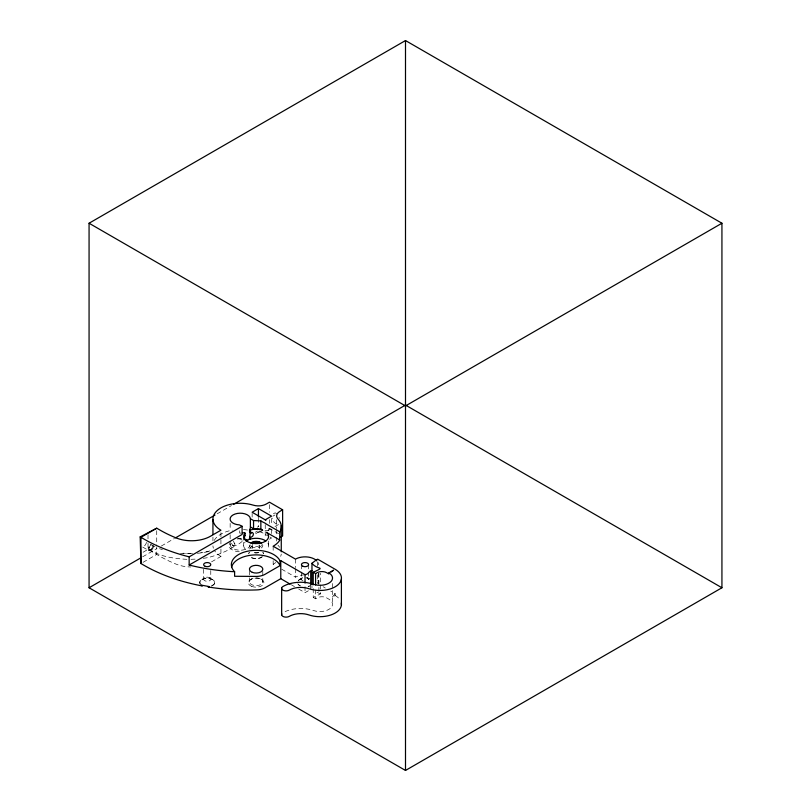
<?xml version="1.0" encoding="UTF-8"?>
<svg xmlns="http://www.w3.org/2000/svg" width="811" height="811" viewBox="0 0 811 811"><rect width="100%" height="100%" fill="white"/><g stroke="black" fill="none" stroke-linecap="round" stroke-linejoin="round"><path stroke-width="0.61" stroke-dasharray="4.05 3.04" d="M200.236 583.91C198.35 580.96 202.557 578.719 204.686 577.756M313.239 588.614L313.239 597.433L320.355 594.007L320.436 589.942M320.436 588.999L320.436 573.276M214.662 583.058L213.982 580.575L209.735 577.756M151.718 548.996C155.347 540.055 150.694 551.754 151.789 549.037M199.739 582.744L199.77 582.024M203.277 558.242C212.178 557.917 232.402 549.067 234.906 545.651C232.615 548.185 230.78 540.724 231.581 543.36M149.052 547.962C149.589 545.996 148.423 550.578 149.275 547.05M242.195 541.424C240.279 542.873 232.838 549.402 231.51 543.34M149.559 546.655L151.14 544.343M239.661 539.031L239.569 538.646M335.156 593.693L332.003 597.332L335.156 595.507L335.156 593.693L330.787 591.158M234.491 545.935L233.416 545.894M211.499 585.937L214.003 584.204A7.441 4.288 0 0 0 214.662 582.024M143.121 552.23L148.018 549.412L159.879 556.255A123.87 71.52 0 0 0 176.169 564.162A26.773 15.46 0 0 0 190.767 566.98M150.714 549.787L150.055 549.959L150.785 549.828M142.716 556.782L156.949 548.571M161.328 546.036L174.477 538.453M217.176 513.799L231.409 505.577M143.05 562.327L156.726 554.43L156.726 546.938M272.922 516.161L274.929 514.995M233.375 541.059L234.987 544.637M255.293 532.259L257.401 531.043M255.708 533.679L259.915 531.256A2.453 1.419 60 0 1 258.841 531.215M211.559 561.851L220.927 556.437L220.927 548.946M267.954 530.607L270.965 528.873M274.98 526.552L278.994 524.23A5.91 3.416 60 0 1 271.999 518.036M269.445 539.214L271.543 537.997L269.364 536.74M250.599 579.48L251.39 579.024M299.746 579.348L302.503 577.756M298.701 589.039L305.027 592.689L308.819 590.509M313.239 597.433L315.601 598.792L317.182 597.879A6.691 3.862 0 0 1 326.651 597.879L328.85 599.157A12.56 7.248 0 0 1 329.884 608.737A12.56 7.248 0 0 1 313.553 610.521A25.131 14.507 0 0 0 282.948 612.731M211.59 586.171L213.374 585.116A7.471 4.319 0 0 0 214.449 581.599L214.449 581.325M201.929 579.348C205.852 576.803 212.533 578.294 214.428 581.284M191.021 559.306L195.147 559.134M186.885 559.306C174.183 558.647 158.51 556.549 148.92 548.753L149.052 549.148M242.225 540.217L239.894 538.737M149.559 549.868L150.126 550L149.275 549.655M276.936 513.839L275.142 512.805L273.084 513.992A5.91 3.416 60 0 0 272.618 514.367M278.579 533.689L269.455 528.427L266.322 530.242A11.151 6.437 0 0 1 264.964 530.901M258.77 526.451L257.462 527.008A2.453 1.419 60 0 0 257.259 527.16M259.54 531.073L268.269 536.112M307.551 577.756L309.396 578.811M323.123 586.738L325.312 588.005M273.165 560.665L273.165 564.274L275.284 565.5M281.67 569.18L295.498 577.168A13.483 7.786 0 0 1 303.598 574.938M316.929 592.273L320.436 593.834M291.321 584.782L294.484 586.606M260.858 579.024L261.649 579.48M142.746 547.08L149.163 550.791M234.491 543.106L234.906 543.877M149.336 549.696L148.981 549.108M212.594 579.419L212.604 579.683A7.471 4.319 0 0 0 203.237 579.024A7.471 4.319 0 0 0 200.216 584.184M332.5 583.514L332.5 604.753M318.916 573.265L318.916 594.149M318.51 573.205L318.51 582.825M317.659 562.682L317.659 566.2M317.659 574.857L317.659 583.585M315.601 589.982L315.601 598.792M311.971 585.633L311.971 588.157M310.451 585.41L310.451 589.019M308.585 564.811L308.585 570.883M308.585 572.1L308.585 579.389M305.027 586.677L305.027 592.689M301.479 564.811L301.479 570.893M301.479 572.1L301.479 579.389M295.498 559.134L295.498 567.548M295.498 568.754L295.498 577.168M276.632 519.78L276.632 528.519M276.632 529.765L276.632 536.02M276.632 537.267L276.632 541.008M273.165 546.239L273.165 552.25M271.543 518.584L271.543 524.646M271.543 529.502L271.543 535.574M269.455 504.695L269.455 512.187M269.455 519.679L269.455 523.43M268.613 541.049L268.613 545.6M265.238 524.656L265.238 538.007M262.794 571.37L262.794 582.095A6.691 3.862 0 0 1 252.282 584.924A6.691 3.862 0 0 1 253.296 578.263A6.691 3.862 0 0 1 262.794 582.095M259.682 545.479L259.682 548.672M258.445 518.3L258.445 526.795M252.566 544.414L252.566 548.672M252.14 513.454L252.14 517.094M249.453 570.782L249.453 582.095M243.635 542.377L243.635 545.793M239.721 530.759L239.721 533.101A10.148 5.859 0 0 0 241.151 533.08M230.152 523.359L230.152 529.928M230.152 534.753L230.152 539.812M230.152 541.079L230.152 544.88M220.927 532.705L220.927 547.699M212.938 537.105L212.938 540.856M210.769 570.528L210.769 579.389A3.568 2.058 0 0 1 205.163 580.899A3.568 2.058 0 0 1 205.7 577.341A3.568 2.058 0 0 1 210.769 579.389M203.652 569.312L203.652 579.389M156.726 530.698L156.726 545.691M148.018 534.784L148.018 542.093M148.018 543.319L148.018 549.412M209.968 550.902A53.475 30.869 0 0 1 200.854 552.615M192.552 553.315A53.475 30.869 0 0 1 182.962 553.193M208.305 551.622A54.002 31.173 0 0 1 197.397 553.305M190.646 553.67A54.002 31.173 0 0 1 180.508 553.305M162.443 549.676A54.002 31.173 0 0 1 159.544 548.662M154.972 546.746A54.002 31.173 0 0 1 150.765 544.556M317.831 580.22A13.483 7.786 0 0 1 318.267 584.133M317.831 562.185A13.483 7.786 0 0 1 318.51 564.791M281.255 554.075A27.888 16.098 0 0 1 280.677 556.336M275.76 562.54A27.888 16.098 0 0 1 273.165 564.274M277.97 545.225A27.888 16.098 0 0 1 279.613 547.313M305.96 577.219A3.568 2.058 0 0 1 308.545 578.851A3.568 2.058 0 0 1 307.075 580.899M302.979 580.899A3.568 2.058 0 0 1 302.979 577.523M267.944 543.167A12.5 7.218 0 0 1 266.91 549.138M258.415 552.595A12.5 7.218 0 0 1 254.157 552.636M245.5 549.311A12.5 7.218 0 0 1 245.013 542.214M262.592 544.505A6.691 3.862 0 0 1 260.858 548.236M251.39 548.236A6.691 3.862 0 0 1 249.656 544.505M259.358 545.468A3.568 2.058 0 0 1 256.124 546.655A3.568 2.058 0 0 1 252.89 545.468M258.648 552.433A3.568 2.058 0 0 1 253.6 552.433M310.319 585.724A7.471 4.319 0 0 1 308.19 586.586M299.746 585.724A7.471 4.319 0 0 1 297.809 583.788M298.255 580.848A7.471 4.319 0 0 1 303.101 578.507M306.964 578.507A7.471 4.319 0 0 1 309.315 579.135M335.156 595.507A21.481 12.408 0 0 1 339.353 598.944M220.927 556.437A27.341 15.784 0 0 1 214.449 550.476M213.394 548.195A27.341 15.784 0 0 1 212.938 545.844M214.256 540.41A27.341 15.784 0 0 1 232.311 530.181M243.452 529.603A27.341 15.784 0 0 1 248.45 530.222M262.247 556.914A7.471 4.319 0 0 1 249.352 556.255M248.906 553.315A7.471 4.319 0 0 1 249.352 552.605M262.896 552.605A7.471 4.319 0 0 1 263.342 553.315M261.801 531.823A11.151 6.437 0 0 1 254.796 531.773M251.491 545.844A11.263 6.508 0 0 1 249.494 549.006M239.286 551.764A11.263 6.508 0 0 1 229.381 543.593M237.349 539.001A11.263 6.508 0 0 1 243.178 539.001M146.426 542.336A3.791 2.19 -60 0 1 142.868 546.756M278.994 517.408A5.91 3.416 60 0 1 279.471 518.32M250.376 544.88A10.148 5.859 0 0 1 239.377 550.203A10.148 5.859 0 0 1 230.152 543.857M237.633 538.707A10.148 5.859 0 0 1 241.151 538.534M261.507 545.428A5.576 3.224 0 0 1 255.151 547.77A5.576 3.224 0 0 1 250.569 544.313M269.161 528.316A5.91 3.416 60 0 1 264.629 530.09M309.315 585.937A7.471 4.319 0 0 1 308.19 586.312M300.749 585.937A7.471 4.319 0 0 1 298.255 584.224M298.255 580.575A7.471 4.319 0 0 1 303.101 578.233M306.964 578.233A7.471 4.319 0 0 1 309.315 578.861M262.247 556.64A7.471 4.319 0 0 1 250.001 556.64M248.673 553.781A7.471 4.319 0 0 1 249.352 552.342M262.896 552.342A7.471 4.319 0 0 1 263.565 553.781M153.532 546.432A3.791 2.19 -60 0 1 150.582 550.679A3.791 2.19 -60 0 1 148.21 548.783A3.791 2.19 -60 0 1 150.887 544.323M251.643 586.363A7.806 4.511 0 0 0 263.899 583.068A7.806 4.511 0 0 0 252.819 578.588A7.806 4.511 0 0 0 251.643 586.363"/><path stroke-width="1.22" d="M246.088 541.15A10.148 5.859 0 0 0 249.464 538.828L250.406 531.59M243.878 539.781L245.013 535.422L245.013 533.101L244.354 532.604A10.148 5.859 0 0 1 242.894 532.908M280.809 537.085L282.623 536.03L282.623 509.805L279.896 511.376A11.151 6.437 0 0 0 277.97 518.989A27.888 16.098 0 0 1 279.825 531.864L279.562 540.501A27.888 16.098 0 0 1 273.165 546.239L295.498 559.134A13.483 7.786 0 0 1 316.929 560.979M249.565 537.318C253.296 538.139 255.536 531.661 250.406 532.3L249.555 531.722L250.467 531.043M311.971 584.376L311.971 563.28L316.077 560.077L317.659 559.174L335.156 569.271A21.481 12.408 0 0 1 336.93 585.664A21.481 12.408 0 0 1 308.991 588.715A16.21 9.357 0 0 0 289.253 590.144A4.46 2.575 0 0 1 282.948 590.144A4.46 2.575 0 0 1 282.948 586.495A25.131 14.507 0 0 1 313.553 584.285A12.56 7.248 0 0 0 329.884 582.501A12.56 7.248 0 0 0 328.85 572.921L333.585 570.184L331.192 571.937M89.068 223.238L405.5 40.55L721.932 223.238L721.932 587.762L405.5 770.45L89.068 587.762L89.068 223.238L405.5 405.926L721.932 223.238M200.763 584.853A7.471 4.319 0 0 0 202.395 585.968L200.429 585.593A146.183 84.395 0 0 1 144.105 565.368L140.952 563.544L140.181 536.872L156.726 528.204L159.879 530.019A123.87 71.52 0 0 0 176.169 537.936A26.773 15.46 0 0 0 210.515 536.223L220.927 530.212A27.341 15.784 0 0 1 218.311 509.643A27.341 15.784 0 0 1 253.164 505.131A11.151 6.437 0 0 0 266.322 504.006L269.455 502.191L282.623 509.805M156.726 528.204L140.952 537.308L140.952 563.544M89.068 587.762L140.526 558.049M175.571 537.825L214.986 515.066M233.598 504.32L405.5 405.074L721.932 587.762M265.238 519.8L271.543 516.151L258.445 508.588L252.14 512.238L265.896 520.216M189.156 556.843L242.104 526.278L242.104 534.469L189.156 565.044L189.156 556.843A146.183 84.395 0 0 1 144.105 539.133L140.181 536.872M280.099 561.05L280.099 565.602L265.004 574.32A12.56 7.248 0 0 1 256.935 576.428L234.612 576.276L234.612 571.725A24.766 14.304 0 0 1 246.797 551.389A24.766 14.304 0 0 1 280.099 561.05L280.778 560.654L305.027 574.654C308.809 574.604 309.113 570.245 311.971 570.65M290.267 584.173L280.778 578.689L265.004 587.803A12.56 7.248 0 0 1 256.935 589.911A146.183 84.395 0 0 1 209.583 587.205L208.062 586.961L209.309 586.809M313.239 584.832L313.239 572.231C326.671 566.129 317.233 570.255 311.971 563.28M313.239 572.231L315.601 573.6L317.182 572.688A6.691 3.862 0 0 1 326.651 572.688L328.85 573.965L328.85 572.921M250.406 532.33L250.406 529.978L249.555 529.603A10.148 5.859 0 0 0 250.406 526.927L250.376 518.533A10.148 5.859 0 0 0 239.975 513.191A10.148 5.859 0 0 0 230.121 518.878A10.148 5.859 0 0 0 239.377 524.889L242.104 526.278M249.808 531.631L250.467 531.55M250.417 533.435L251.157 533.344L250.417 533.364M209.147 586.566L201.513 585.167M250.406 518.726L253.549 520.54L260.858 520.915L263.139 522.233A12.5 7.218 0 0 1 266.464 524.149L279.825 531.864M250.406 526.927L253.549 528.742L260.858 529.107L262.703 530.262A12.5 7.218 0 0 0 250.406 529.978M189.156 565.044L191.487 565.612A146.183 84.395 0 0 0 234.612 571.725M249.555 538.717L250.406 539.092A12.5 7.218 0 0 1 265.896 541.008M279.825 540.065L266.464 532.351A12.5 7.218 0 0 1 264.751 541.616A12.5 7.218 0 0 1 248.642 542.174A12.5 7.218 0 0 1 245.013 533.101M244.547 534.905L245.013 535.422M405.5 40.55L405.5 405.074M405.5 405.926L405.5 770.45M341.401 578.861L341.401 605.087M315.601 573.6L315.601 584.944M310.714 571.38L310.714 584.599M305.027 574.654L305.027 583.068M281.65 588.097L281.65 614.779M281.265 525.548L281.265 551.784M280.778 560.654L280.778 578.689M260.858 520.915L260.858 529.107M258.445 508.588L258.445 517.094M253.549 520.54L253.549 528.742M250.406 537.5L250.406 539.092M249.555 529.603L249.555 531.722M212.938 519.618L212.938 534.601M231.561 567.335A24.766 14.304 0 0 1 254.593 554.917A24.766 14.304 0 0 1 280.099 565.602M251.39 542.772A6.691 3.862 0 0 1 252.282 542.346M253.296 542.001A6.691 3.862 0 0 1 260.858 542.772M252.89 543.725A3.568 2.058 0 0 1 256.124 542.539A3.568 2.058 0 0 1 259.358 543.725M341.33 602.989A21.481 12.408 0 0 1 331.557 614.728A21.481 12.408 0 0 1 308.991 614.951A16.21 9.357 0 0 0 289.253 616.37A4.46 2.575 0 0 1 283.87 616.786A4.46 2.575 0 0 1 281.792 613.886M245.023 539.386A11.263 6.508 0 0 1 246.726 539.954M244.557 539.062A10.148 5.859 0 0 1 247.446 540.227M251.065 543.238A5.576 3.224 0 0 1 256.611 541.383A5.576 3.224 0 0 1 261.507 543.765M302.979 566.321A3.568 2.058 0 0 0 308.585 564.811A3.568 2.058 0 0 0 303.527 562.763A3.568 2.058 0 0 0 302.979 566.321M205.163 566.321A3.568 2.058 0 0 0 210.769 564.811A3.568 2.058 0 0 0 205.7 562.763A3.568 2.058 0 0 0 205.163 566.321M252.282 572.353A6.691 3.862 0 0 0 262.794 569.525A6.691 3.862 0 0 0 253.296 565.693A6.691 3.862 0 0 0 252.282 572.353"/></g></svg>
